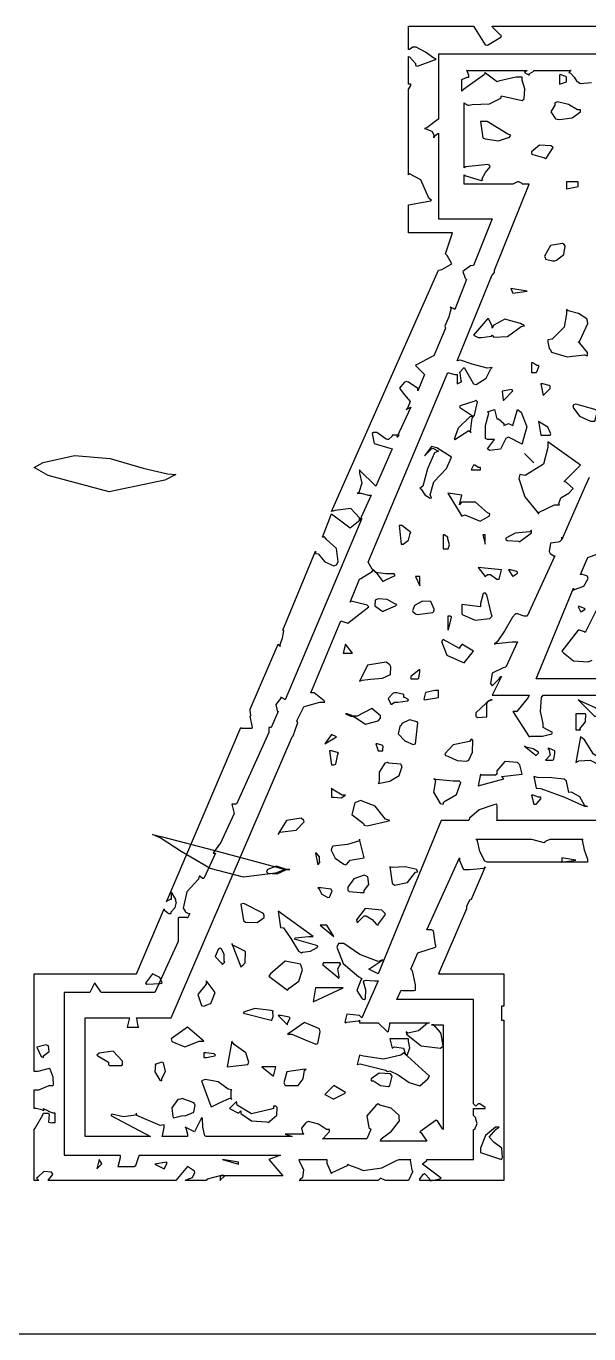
# Model space of a CAD drawing. Extents: x 103 to 248, y 22 to 332.
# Drawn here: x 180.89 to 189.43, y 201.79 to 221.65 of the extents above; entities that cross this region are included whole.
import ezdxf

# ---------------------------------------------------------------- set-up
doc = ezdxf.new("R2010")
doc.units = 0
doc.header["$MEASUREMENT"] = 0

msp = doc.modelspace()

# ---------------------------------------------------------------- linework, layer by layer
at = {"color": 7}
for points in [[(190.041, 221.228), (187.149, 221.228), (187.149, 220.24), (187.139, 220.231), (186.971, 220.107), (186.936, 220.097), (186.954, 220.089), (187.047, 220.055), (187.084, 219.978), (187.078, 219.957), (187.078, 219.975), (187.139, 220.019), (187.149, 220.027), (187.149, 218.722), (187.96, 218.722), (187.678, 218.017), (187.635, 218.01), (187.518, 217.924), (187.554, 217.822), (187.572, 217.804), (187.395, 217.347), (187.386, 217.357), (187.325, 217.381), (187.325, 217.381), (187.34, 217.366), (187.302, 217.237), (187.245, 217.092), (187.255, 217.065), (187.078, 216.642), (187.051, 216.633), (186.812, 216.509), (186.796, 216.499), (186.804, 216.491), (186.927, 216.368), (186.936, 216.359), (186.832, 216.112), (186.832, 216.148), (186.69, 216.245), (186.655, 216.253), (186.625, 216.24), (186.555, 216.152), (186.628, 216.056), (186.715, 215.951), (186.679, 215.848), (186.655, 215.83), (186.726, 215.864), (186.513, 215.407), (186.549, 215.441), (186.443, 215.441), (186.443, 215.424), (186.389, 215.371), (186.373, 215.371), (186.355, 215.38), (186.209, 215.477), (186.16, 215.477), (186.142, 215.466), (186.169, 215.314), (186.407, 215.24), (186.443, 215.23), (186.196, 214.665), (186.178, 214.683), (185.966, 214.886), (185.95, 214.912), (185.95, 214.862), (185.984, 214.709), (185.939, 214.566), (185.914, 214.559), (185.966, 214.559), (186.086, 214.525), (186.126, 214.525), (185.95, 214.136), (185.95, 214.184), (185.816, 214.326), (185.578, 214.295), (185.525, 214.277), (187.149, 217.946), (187.149, 217.946), (187.2, 217.953), (187.347, 218.043), (187.281, 218.167), (187.255, 218.193), (187.361, 218.51), (186.69, 218.51), (186.69, 218.935), (186.724, 218.944), (187.024, 218.996), (187.042, 219.005), (186.998, 219.04), (186.878, 219.318), (186.708, 219.408), (186.69, 219.392), (186.69, 220.698), (186.698, 220.698), (186.726, 220.752), (186.726, 220.769), (186.726, 220.769), (186.698, 220.769), (186.69, 220.769), (186.69, 221.192), (186.706, 221.184), (186.796, 221.084), (186.796, 221.051), (186.83, 221.043), (187.087, 221.139), (187.113, 221.156), (187.077, 221.166), (186.949, 221.258), (186.807, 221.332), (186.76, 221.332), (186.76, 221.332), (186.706, 221.298), (186.69, 221.298), (186.69, 221.651), (187.678, 221.651), (187.854, 221.368), (187.889, 221.36), (188.091, 221.482), (188.101, 221.508), (188.083, 221.518), (187.968, 221.634), (187.96, 221.651), (190.183, 221.651)], [(189.688, 209.586), (188.031, 209.586), (188.039, 209.604), (188.039, 209.806), (188.031, 209.833), (187.986, 209.824), (187.765, 209.749), (187.616, 209.622), (187.608, 209.586), (187.185, 209.586), (186.231, 207.257), (186.09, 207.327), (186.303, 207.469), (186.232, 207.443), (185.952, 207.553), (185.711, 207.716), (185.631, 207.716), (185.604, 207.663), (185.702, 207.413), (185.94, 207.214), (185.984, 207.187), (185.966, 207.161), (185.908, 207.002), (185.987, 206.875), (186.02, 206.868), (186.041, 206.883), (186.046, 207.01), (186.01, 207.134), (186.02, 207.151), (186.037, 207.161), (186.181, 207.151), (186.231, 207.151), (185.984, 206.587), (185.948, 206.623), (185.756, 206.645), (185.725, 206.525), (185.738, 206.515), (185.754, 206.525), (185.932, 206.543), (185.95, 206.551), (185.95, 206.515), (186.231, 206.515), (186.373, 206.375), (186.389, 206.385), (186.407, 206.484), (186.407, 206.515), (187.008, 206.515), (186.98, 206.507), (186.844, 206.393), (186.683, 206.354), (186.655, 206.375), (186.664, 206.34), (186.883, 206.164), (187.175, 206.128), (187.219, 206.163), (187.185, 206.339), (187.175, 206.367), (187.076, 206.481), (187.042, 206.481), (187.219, 206.481), (187.219, 204.894), (187.209, 204.903), (187.131, 205.026), (187.113, 205.034), (186.866, 204.858), (186.883, 204.841), (186.972, 204.717), (186.972, 204.717), (186.267, 204.717), (186.275, 204.753), (186.434, 204.868), (186.556, 205.026), (186.549, 205.07), (186.549, 205.107), (186.429, 205.216), (186.257, 205.264), (186.231, 205.281), (186.195, 205.255), (186.059, 205.102), (186.09, 204.923), (186.126, 204.894), (186.116, 204.885), (186.063, 204.761), (186.054, 204.752), (185.385, 204.752), (185.401, 204.761), (185.491, 204.861), (185.491, 204.894), (185.45, 204.894), (185.327, 204.973), (185.175, 205.015), (185.138, 205), (185.128, 204.991), (185.067, 204.912), (185.087, 204.829), (185.102, 204.823), (184.82, 204.823), (184.926, 204.788), (183.621, 204.788), (183.6, 204.795), (183.571, 204.929), (183.566, 205.066), (183.551, 205.07), (183.444, 204.858), (183.304, 204.928), (183.312, 204.92), (183.338, 204.821), (183.338, 204.788), (182.951, 204.788), (182.959, 204.797), (182.985, 204.923), (182.985, 204.964), (182.923, 204.956), (182.571, 205.106), (182.563, 205.14), (182.55, 205.111), (182.368, 205.084), (182.188, 205.125), (182.174, 205.104), (182.775, 204.788), (181.787, 204.788), (181.787, 206.587), (182.456, 206.587), (182.422, 206.445), (182.598, 206.445), (182.589, 206.455), (182.571, 206.579), (182.563, 206.587), (183.092, 206.587), (184.926, 210.855), (184.942, 210.873), (185.014, 211.075), (184.996, 211.102), (185.102, 211.314), (185.128, 211.323), (185.348, 211.384), (185.421, 211.384), (185.411, 211.402), (185.258, 211.526), (185.208, 211.526), (185.667, 212.619), (185.773, 212.585), (186.09, 212.831), (186.063, 212.859), (185.824, 212.919), (185.808, 212.901), (185.95, 213.254), (185.966, 213.264), (186.142, 213.368), (186.16, 213.395), (186.16, 213.386), (186.187, 213.36), (186.196, 213.36), (186.303, 213.218), (186.349, 213.239), (186.489, 213.305), (186.473, 213.33), (186.347, 213.334), (186.231, 213.347), (186.196, 213.36), (186.16, 213.395), (186.142, 213.404), (186.081, 213.512), (186.09, 213.537), (187.289, 216.393), (187.297, 216.385), (187.397, 216.359), (187.431, 216.359), (187.431, 216.217), (187.501, 216.253), (187.492, 216.262), (187.474, 216.385), (187.465, 216.393), (187.537, 216.465), (187.678, 216.217), (187.72, 216.21), (187.872, 216.303), (187.942, 216.447), (187.96, 216.465), (187.886, 216.458), (187.656, 216.517), (187.483, 216.578), (187.431, 216.57), (187.96, 217.876), (187.968, 217.876), (187.995, 217.91), (187.995, 217.91), (187.995, 217.946), (188.524, 219.251), (188.419, 219.251), (188.419, 219.261), (188.365, 219.287), (188.347, 219.287), (188.277, 219.251), (187.537, 219.251), (187.537, 219.392), (187.563, 219.376), (187.792, 219.305), (187.818, 219.322), (187.809, 219.335), (187.858, 219.428), (187.93, 219.516), (187.924, 219.534), (187.897, 219.552), (187.563, 219.516), (187.537, 219.498), (187.537, 220.486), (187.545, 220.478), (187.591, 220.45), (187.608, 220.45), (187.66, 220.46), (187.92, 220.47), (188.093, 220.555), (188.101, 220.592), (188.419, 220.522), (188.445, 220.548), (188.458, 220.698), (188.419, 220.831), (188.419, 220.875), (188.321, 220.875), (188.057, 220.813), (188.031, 220.803), (188.021, 220.813), (187.862, 220.937), (187.854, 220.945), (187.845, 220.919), (187.527, 220.69), (187.501, 220.663), (187.501, 220.839), (187.51, 220.848), (187.583, 220.875), (187.608, 220.875), (187.608, 220.901), (187.58, 220.971), (187.572, 220.979), (188.49, 220.979), (188.49, 220.979), (188.454, 220.945), (188.454, 220.945), (188.524, 220.909), (188.524, 220.927), (188.596, 220.967), (188.596, 220.979), (189.159, 220.979), (189.15, 220.979), (189.125, 220.945), (189.125, 220.945), (189.148, 220.939), (189.207, 220.875), (189.246, 220.81), (189.265, 220.803), (189.297, 220.778), (189.468, 220.796)], [(189.432, 214.798), (189.371, 214.665), (189.371, 214.665), (189.019, 213.854), (189.019, 213.854), (189.019, 213.89), (189.019, 213.89), (189.019, 213.89), (189.019, 213.863), (189.019, 213.854), (188.983, 213.819), (188.965, 213.811), (188.847, 213.797), (188.827, 213.673), (188.842, 213.643), (188.842, 213.643), (188.895, 213.607), (188.913, 213.607), (188.49, 212.689), (188.445, 212.689), (188.346, 212.725), (188.313, 212.725), (188.269, 212.673), (188.153, 212.47), (188.039, 212.302), (187.995, 212.266), (188.021, 212.276), (188.265, 212.302), (188.347, 212.302), (188.171, 211.913), (188.127, 211.905), (187.959, 211.826), (187.938, 211.667), (187.96, 211.631), (188.067, 211.737), (188.067, 211.737), (188.091, 211.773), (188.101, 211.773), (187.96, 211.49), (188.524, 211.49), (188.506, 211.456), (188.334, 211.244), (188.277, 211.244), (188.524, 210.855), (188.55, 210.865), (188.727, 210.865), (188.868, 210.9), (188.877, 210.925), (188.736, 210.997), (188.736, 211.059), (188.696, 211.244), (188.709, 211.456), (188.736, 211.49), (190.007, 211.49)], [(190.007, 211.737), (188.63, 211.737), (189.195, 213.114), (189.195, 213.078), (189.212, 213.096), (189.353, 213.145), (189.416, 213.264), (189.406, 213.29), (189.396, 213.3), (189.325, 213.324), (189.301, 213.324), (189.406, 213.571), (189.414, 213.581), (189.564, 213.634)], [(189.548, 212.795), (189.371, 212.442), (189.362, 212.452), (189.289, 212.478), (189.265, 212.478), (189.019, 212.16), (189.045, 212.134), (189.194, 212.011), (189.417, 211.995), (189.478, 212.019)]]:
    msp.add_lwpolyline(points, dxfattribs=at)
for points in [[(188.983, 220.909), (188.983, 220.769), (189.089, 220.803), (189.089, 220.875), (189.079, 220.884), (188.991, 220.919), (188.983, 220.909)], [(188.913, 220.486), (188.913, 220.453), (188.85, 220.35), (188.92, 220.245), (188.948, 220.24), (188.983, 220.231), (189.177, 220.258), (189.301, 220.35), (189.301, 220.38), (189.256, 220.38), (189.119, 220.46), (188.954, 220.503), (188.913, 220.486)], [(188.243, 219.993), (188.199, 220.011), (187.887, 220.204), (187.784, 220.204), (187.818, 219.957), (187.853, 219.94), (188.057, 219.909), (188.225, 219.966), (188.243, 219.993)], [(188.56, 219.71), (188.576, 219.702), (188.754, 219.65), (188.772, 219.64), (188.788, 219.65), (188.886, 219.807), (188.877, 219.817), (188.85, 219.834), (188.678, 219.843), (188.56, 219.744), (188.56, 219.71)], [(189.089, 219.181), (189.265, 219.215), (189.265, 219.287), (189.089, 219.287), (189.089, 219.181)], [(188.772, 218.123), (188.772, 218.114), (188.877, 218.087), (188.913, 218.087), (188.939, 218.097), (189.049, 218.185), (189.069, 218.309), (189.053, 218.333), (189.027, 218.351), (188.847, 218.321), (188.757, 218.158), (188.772, 218.123)], [(188.49, 217.628), (188.243, 217.664), (188.277, 217.594), (188.49, 217.628)], [(188.806, 216.888), (188.806, 216.854), (188.824, 216.756), (188.842, 216.746), (188.863, 216.699), (189.097, 216.628), (189.362, 216.659), (189.406, 216.642), (189.406, 216.695), (189.291, 216.836), (189.265, 216.852), (189.291, 216.87), (189.414, 217.136), (189.406, 217.171), (189.398, 217.205), (189.273, 217.285), (189.115, 217.329), (189.089, 217.347), (189.089, 217.281), (189.053, 217.078), (188.873, 216.896), (188.806, 216.888)], [(187.96, 217.065), (187.96, 217.1), (187.906, 217.205), (187.89, 217.205), (187.678, 216.958), (187.748, 216.922), (187.801, 216.922), (187.95, 216.942), (187.96, 216.958), (187.986, 216.927), (188.193, 216.936), (188.4, 217.091), (188.454, 217.099), (188.391, 217.135), (188.153, 217.202), (187.986, 217.109), (187.96, 217.065)], [(188.666, 216.499), (188.638, 216.499), (188.579, 216.535), (188.56, 216.535), (188.56, 216.393), (188.63, 216.393), (188.638, 216.403), (188.674, 216.491), (188.666, 216.499)], [(188.137, 215.97), (188.277, 216.112), (188.262, 216.131), (188.113, 216.108), (188.13, 215.97), (188.137, 215.97)], [(188.842, 216.183), (188.824, 216.192), (188.73, 216.217), (188.7, 216.217), (188.736, 216.04), (188.736, 216.04), (188.842, 216.148), (188.842, 216.183)], [(187.678, 215.724), (187.678, 215.724), (187.678, 215.724), (187.678, 215.724), (187.624, 215.715), (187.444, 215.547), (187.386, 215.38), (187.395, 215.371), (187.608, 215.511), (187.642, 215.477), (187.632, 215.495), (187.66, 215.698), (187.678, 215.724), (187.678, 215.724), (187.678, 215.724), (187.678, 215.724), (187.694, 215.742), (187.74, 215.944), (187.714, 215.97), (187.696, 215.954), (187.474, 215.882), (187.465, 215.864), (187.678, 215.724)], [(189.548, 215.794), (189.538, 215.821), (189.229, 215.91), (189.195, 215.9), (189.185, 215.865), (189.287, 215.725), (189.455, 215.653), (189.512, 215.653), (189.52, 215.653), (189.556, 215.777), (189.548, 215.794)], [(187.89, 215.23), (187.995, 215.371), (187.89, 215.371), (187.861, 215.39), (187.862, 215.583), (187.912, 215.772), (187.89, 215.794), (187.995, 215.83), (188.031, 215.688), (188.057, 215.688), (188.137, 215.617), (188.137, 215.617), (188.137, 215.583), (188.207, 215.617), (188.277, 215.583), (188.347, 215.83), (188.4, 215.786), (188.488, 215.565), (188.427, 215.354), (188.419, 215.301), (188.207, 215.407), (188.171, 215.389), (188.087, 215.226), (187.923, 215.207), (187.89, 215.23)], [(188.666, 215.653), (188.7, 215.441), (188.842, 215.441), (188.853, 215.458), (188.806, 215.561), (188.682, 215.637), (188.666, 215.653)], [(188.806, 215.335), (188.806, 215.251), (188.74, 214.996), (188.462, 214.828), (188.383, 214.842), (188.365, 214.781), (188.458, 214.503), (188.638, 214.278), (188.666, 214.242), (188.674, 214.27), (188.905, 214.383), (188.983, 214.383), (188.972, 214.401), (189.004, 214.487), (189.123, 214.559), (189.191, 214.631), (189.09, 214.719), (189.053, 214.735), (189.301, 214.982), (188.806, 215.335)], [(187.149, 215.194), (187.088, 215.17), (186.98, 214.926), (186.91, 214.665), (186.866, 214.629), (186.883, 214.621), (186.94, 214.533), (187.023, 214.483), (187.042, 214.489), (187.019, 214.534), (187.077, 214.73), (187.267, 214.931), (187.344, 215.105), (187.123, 215.244), (187.042, 215.265), (186.936, 215.124), (187.042, 215.23), (187.059, 215.24), (187.149, 215.194), (187.149, 215.194)], [(188.454, 215.158), (188.596, 215.018), (188.56, 215.054), (188.454, 215.158)], [(187.678, 214.982), (187.642, 214.912), (187.784, 214.912), (187.784, 214.948), (187.756, 214.948), (187.697, 214.982), (187.678, 214.982)], [(187.289, 214.559), (187.501, 214.206), (187.548, 214.231), (187.778, 214.132), (187.922, 214.212), (187.924, 214.242), (187.889, 214.26), (187.708, 214.419), (187.494, 214.419), (187.465, 214.383), (187.501, 214.525), (187.289, 214.559)], [(183.833, 204.118), (183.841, 204.127), (183.894, 204.18), (183.903, 204.188), (183.867, 204.198), (183.637, 204.136), (183.621, 204.118), (183.304, 204.118), (183.32, 204.127), (183.413, 204.162), (183.45, 204.24), (183.444, 204.258), (183.338, 204.329), (183.162, 204.118), (181.222, 204.118), (181.23, 204.127), (181.297, 204.21), (181.292, 204.222), (181.276, 204.245), (181.156, 204.254), (181.062, 204.162), (181.045, 204.152), (181.081, 204.118), (181.011, 204.118), (181.011, 204.894), (181.027, 204.912), (181.142, 205.114), (181.151, 205.14), (181.168, 205.14), (181.208, 205.14), (181.222, 205.14), (181.238, 205.124), (181.23, 205.004), (181.282, 204.993), (181.292, 205), (181.328, 205), (181.328, 205.14), (181.3, 205.14), (181.23, 205.168), (181.222, 205.176), (181.222, 205.176), (181.16, 205.202), (181.151, 205.21), (181.151, 205.21), (181.151, 205.176), (181.151, 205.176), (181.142, 205.186), (181.042, 205.21), (181.011, 205.21), (181.011, 205.493), (181.081, 205.493), (181.238, 205.563), (181.292, 205.563), (181.305, 205.569), (181.302, 205.687), (181.252, 205.807), (181.258, 205.81), (181.24, 205.82), (181.067, 205.776), (181.011, 205.776), (181.011, 207.257), (182.563, 207.257), (182.985, 208.245), (182.985, 208.229), (183.038, 208.184), (183.056, 208.175), (183.092, 208.175), (183.092, 208.197), (183.152, 208.263), (183.169, 208.348), (183.162, 208.351), (183.162, 208.387), (183.108, 208.484), (183.092, 208.492), (183.092, 208.385), (183.074, 208.385), (183.021, 208.361), (183.021, 208.351), (184.15, 210.997), (184.158, 210.989), (184.308, 210.989), (184.326, 210.997), (184.29, 211.173), (184.299, 211.183), (184.29, 211.255), (184.29, 211.278), (184.715, 212.266), (184.715, 212.258), (184.74, 212.232), (184.749, 212.232), (184.74, 212.249), (184.78, 212.356), (184.799, 212.465), (184.785, 212.478), (185.279, 213.677), (185.279, 213.677), (185.279, 213.643), (185.279, 213.643), (185.319, 213.634), (185.423, 213.515), (185.561, 213.455), (185.597, 213.467), (185.623, 213.515), (185.6, 213.717), (185.447, 213.855), (185.421, 213.89), (185.385, 213.89), (185.525, 214.242), (185.808, 214.03), (185.984, 214.172), (184.82, 211.42), (184.81, 211.43), (184.765, 211.454), (184.749, 211.454), (184.756, 211.442), (184.679, 211.35), (184.699, 211.25), (184.715, 211.244), (184.609, 210.997), (184.573, 210.997), (184.573, 210.925), (184.08, 209.833), (184.08, 209.833), (184.026, 209.833), (184.01, 209.833), (184.044, 209.69), (183.833, 209.233), (183.823, 209.225), (183.735, 209.101), (183.727, 209.091), (183.727, 209.091), (183.761, 209.091), (183.761, 209.091), (183.585, 208.704), (183.567, 208.704), (183.527, 208.738), (183.515, 208.738), (183.505, 208.694), (183.33, 208.501), (183.271, 208.255), (183.304, 208.209), (183.304, 208.201), (183.356, 208.175), (183.374, 208.175), (183.338, 208.103), (183.329, 208.113), (183.214, 208.113), (183.198, 208.103), (183.198, 207.75), (182.845, 206.974), (182.033, 206.974), (182.024, 206.984), (181.936, 207.108), (181.927, 207.117), (181.857, 206.974), (181.468, 206.974), (181.468, 204.505), (182.316, 204.505), (182.316, 204.461), (182.288, 204.347), (182.28, 204.329), (182.527, 204.329), (182.553, 204.347), (182.607, 204.497), (182.598, 204.505), (184.749, 204.505), (184.573, 204.435), (184.785, 204.188), (183.833, 204.188), (183.833, 204.118)], [(186.726, 213.96), (186.716, 213.969), (186.591, 214.066), (186.549, 214.066), (186.583, 213.783), (186.611, 213.783), (186.694, 213.845), (186.716, 213.943), (186.726, 213.96)], [(187.289, 213.89), (187.289, 213.89), (187.235, 213.924), (187.219, 213.924), (187.219, 213.713), (187.289, 213.713), (187.295, 213.713), (187.315, 213.775), (187.289, 213.862), (187.289, 213.89)], [(187.854, 213.783), (187.854, 213.924), (187.818, 213.924), (187.854, 213.783)], [(188.56, 213.996), (188.532, 213.969), (188.312, 213.952), (188.167, 213.872), (188.171, 213.854), (188.189, 213.837), (188.365, 213.829), (188.383, 213.819), (188.4, 213.837), (188.56, 213.957), (188.56, 213.996)], [(188.101, 213.395), (187.748, 213.431), (187.854, 213.29), (187.89, 213.324), (187.934, 213.324), (188.033, 213.254), (188.067, 213.254), (188.101, 213.395)], [(188.277, 213.29), (188.286, 213.3), (188.347, 213.345), (188.347, 213.36), (188.338, 213.37), (188.239, 213.395), (188.207, 213.395), (188.277, 213.29)], [(186.866, 213.29), (186.796, 213.29), (186.866, 213.148), (186.866, 213.29)], [(186.513, 212.865), (186.486, 212.875), (186.367, 212.941), (186.231, 212.955), (186.196, 212.937), (186.187, 212.935), (186.183, 212.849), (186.285, 212.771), (186.303, 212.761), (186.319, 212.771), (186.495, 212.849), (186.513, 212.865)], [(187.784, 212.831), (187.501, 212.865), (187.501, 212.725), (187.518, 212.708), (187.704, 212.629), (187.924, 212.655), (187.96, 212.689), (187.95, 212.717), (187.88, 213.016), (187.854, 213.042), (187.827, 213.034), (187.784, 212.882), (187.784, 212.831)], [(186.76, 212.761), (186.796, 212.725), (186.822, 212.717), (187.06, 212.743), (187.078, 212.761), (187.081, 212.797), (187.033, 212.91), (186.905, 212.919), (186.785, 212.85), (186.752, 212.773), (186.76, 212.761)], [(189.301, 212.761), (189.317, 212.761), (189.371, 212.795), (189.371, 212.795), (189.362, 212.805), (189.273, 212.841), (189.265, 212.831), (189.301, 212.761)], [(187.289, 212.478), (187.297, 212.488), (187.342, 212.673), (187.325, 212.689), (187.289, 212.689), (187.289, 212.478)], [(187.537, 211.983), (187.678, 212.16), (187.501, 212.266), (187.504, 212.263), (187.465, 212.214), (187.465, 212.196), (187.219, 212.336), (187.194, 212.307), (187.271, 212.095), (187.51, 211.993), (187.537, 211.983)], [(185.844, 212.126), (185.738, 212.266), (185.702, 212.126), (185.844, 212.126)], [(186.407, 211.949), (186.355, 211.989), (186.072, 211.945), (185.958, 211.72), (185.95, 211.703), (185.95, 211.703), (185.95, 211.703), (185.95, 211.703), (185.987, 211.718), (186.115, 211.732), (186.297, 211.747), (186.42, 211.802), (186.422, 211.919), (186.407, 211.949)], [(186.726, 211.737), (186.832, 211.737), (186.848, 211.747), (186.866, 211.846), (186.866, 211.879), (186.848, 211.871), (186.726, 211.771), (186.726, 211.737)], [(187.149, 211.56), (187.097, 211.56), (186.949, 211.53), (186.925, 211.428), (186.936, 211.42), (187.149, 211.454), (187.149, 211.56)], [(186.619, 211.49), (186.619, 211.5), (186.513, 211.526), (186.479, 211.526), (186.461, 211.518), (186.381, 211.438), (186.422, 211.355), (186.443, 211.35), (186.443, 211.359), (186.479, 211.384), (186.479, 211.384), (186.531, 211.384), (186.68, 211.404), (186.69, 211.42), (186.68, 211.43), (186.635, 211.454), (186.619, 211.454), (186.619, 211.49)], [(187.714, 211.173), (187.738, 211.151), (187.88, 211.16), (187.88, 211.358), (187.89, 211.384), (187.898, 211.394), (187.944, 211.42), (187.96, 211.42), (187.942, 211.42), (187.89, 211.394), (187.89, 211.384), (187.872, 211.368), (187.714, 211.223), (187.714, 211.173)], [(189.548, 211.278), (189.53, 211.296), (189.291, 211.404), (189.265, 211.42), (189.512, 211.173), (189.591, 211.173), (189.821, 211.252), (189.83, 211.278), (189.844, 211.286), (189.846, 211.412), (189.83, 211.42), (189.803, 211.412), (189.564, 211.306), (189.548, 211.278)], [(185.738, 211.208), (185.746, 211.2), (185.819, 211.173), (185.844, 211.173), (185.878, 211.156), (186.041, 211.049), (186.232, 211.098), (186.267, 211.138), (186.267, 211.176), (186.133, 211.288), (185.915, 211.173), (185.844, 211.173), (185.834, 211.183), (185.761, 211.208), (185.738, 211.208)], [(189.371, 211.208), (189.229, 211.208), (189.229, 210.961), (189.301, 210.961), (189.291, 210.979), (189.376, 211.085), (189.384, 211.202), (189.371, 211.208)], [(186.583, 211.031), (186.56, 211.013), (186.537, 210.903), (186.636, 210.798), (186.761, 210.739), (186.796, 210.749), (186.796, 210.749), (186.832, 211.067), (186.822, 211.085), (186.708, 211.116), (186.592, 211.059), (186.583, 211.031)], [(185.597, 210.855), (185.525, 210.891), (185.421, 210.749), (185.597, 210.855)], [(186.231, 210.644), (186.303, 210.644), (186.303, 210.662), (186.308, 210.709), (186.303, 210.715), (186.303, 210.724), (186.223, 210.749), (186.196, 210.749), (186.231, 210.644)], [(187.255, 210.572), (187.289, 210.564), (187.43, 210.498), (187.572, 210.486), (187.608, 210.502), (187.608, 210.502), (187.664, 210.622), (187.667, 210.807), (187.642, 210.821), (187.616, 210.786), (187.369, 210.736), (187.244, 210.597), (187.255, 210.572)], [(189.229, 210.468), (189.276, 210.491), (189.447, 210.502), (189.596, 210.424), (189.71, 210.359), (189.811, 210.406), (189.83, 210.432), (189.743, 210.44), (189.498, 210.592), (189.362, 210.811), (189.301, 210.855), (189.229, 210.468)], [(185.631, 210.608), (185.613, 210.618), (185.521, 210.644), (185.491, 210.644), (185.525, 210.432), (185.561, 210.432), (185.587, 210.441), (185.622, 210.592), (185.631, 210.608)], [(188.63, 210.572), (188.666, 210.608), (188.666, 210.626), (188.586, 210.676), (188.47, 210.698), (188.454, 210.715), (188.63, 210.572)], [(188.772, 210.502), (188.877, 210.502), (188.895, 210.512), (188.913, 210.611), (188.913, 210.644), (188.913, 210.644), (188.832, 210.679), (188.806, 210.679), (188.823, 210.668), (188.841, 210.578), (188.78, 210.512), (188.772, 210.502)], [(186.583, 210.432), (186.574, 210.441), (186.389, 210.459), (186.373, 210.468), (186.334, 210.455), (186.249, 210.322), (186.249, 210.177), (186.231, 210.149), (186.407, 210.185), (186.425, 210.195), (186.549, 210.269), (186.598, 210.404), (186.583, 210.432)], [(187.784, 210.292), (187.748, 210.115), (188.137, 210.22), (188.101, 210.256), (188.419, 210.292), (188.383, 210.432), (188.347, 210.468), (188.153, 210.482), (188.031, 210.34), (188.031, 210.292), (188.013, 210.274), (187.801, 210.274), (187.784, 210.292)], [(187.078, 210.22), (187.102, 210.196), (187.069, 210.014), (187.173, 209.844), (187.219, 209.833), (187.227, 209.868), (187.421, 209.983), (187.485, 210.162), (187.465, 210.185), (187.368, 210.185), (187.105, 210.211), (187.078, 210.22)], [(189.125, 210.009), (189.089, 210.185), (189.053, 210.213), (188.868, 210.235), (188.648, 210.239), (188.596, 210.256), (188.63, 210.079), (188.7, 210.071), (189.057, 209.939), (189.362, 209.806), (189.406, 209.797), (189.369, 209.809), (189.291, 209.943), (189.163, 210.014), (189.125, 210.009)], [(185.525, 210.079), (185.525, 209.939), (185.561, 209.939), (185.672, 209.93), (185.738, 209.972), (185.738, 209.973), (185.684, 209.973), (185.534, 210.063), (185.525, 210.079)], [(188.7, 209.939), (188.664, 209.939), (188.586, 209.973), (188.56, 209.973), (188.596, 209.833), (188.63, 209.833), (188.638, 209.842), (188.7, 209.915), (188.7, 209.939)], [(185.914, 209.867), (185.879, 209.852), (185.834, 209.678), (186.01, 209.542), (186.02, 209.514), (186.064, 209.506), (186.371, 209.578), (186.407, 209.586), (186.345, 209.604), (186.187, 209.806), (185.965, 209.89), (185.914, 209.867)], [(184.715, 209.374), (184.741, 209.41), (184.986, 209.44), (185.111, 209.567), (185.102, 209.586), (185.064, 209.619), (184.842, 209.586), (184.723, 209.401), (184.715, 209.374)], [(185.525, 209.161), (185.516, 209.135), (185.578, 209.013), (185.71, 208.925), (185.738, 208.915), (185.754, 208.925), (185.808, 208.985), (185.808, 208.985), (186.02, 209.021), (185.95, 209.303), (185.946, 209.277), (185.764, 209.22), (185.542, 209.197), (185.525, 209.161)], [(189.019, 208.951), (189.229, 208.985), (189.019, 209.021), (189.019, 208.951), (187.89, 208.951), (187.85, 208.967), (187.774, 209.115), (187.74, 209.277), (187.714, 209.303), (188.56, 209.303), (188.576, 209.295), (188.744, 209.251), (188.772, 209.267), (188.78, 209.277), (188.842, 209.303), (188.842, 209.303), (189.335, 209.303), (189.326, 209.287), (189.358, 209.141), (189.406, 208.999), (189.406, 208.951), (189.019, 208.951)], [(185.315, 208.915), (185.349, 208.951), (185.339, 208.96), (185.341, 209.035), (185.294, 209.091), (185.279, 209.091), (185.315, 208.915)], [(187.642, 208.385), (187.616, 208.377), (187.572, 208.278), (187.572, 208.245), (187.149, 207.257), (188.137, 207.257), (188.137, 206.764), (188.137, 206.764), (188.101, 206.764), (188.101, 206.764), (188.101, 206.551), (188.137, 206.551), (188.137, 204.118), (186.866, 204.118), (186.866, 204.144), (186.919, 204.214), (186.936, 204.222), (186.945, 204.214), (187.008, 204.143), (187.008, 204.118), (187.052, 204.118), (187.167, 204.144), (187.185, 204.152), (186.902, 204.365), (186.91, 204.374), (186.972, 204.42), (186.972, 204.435), (187.678, 204.435), (187.678, 204.894), (187.696, 204.9), (187.734, 204.982), (187.714, 205.048), (187.714, 205.07), (187.678, 205.104), (187.678, 205.21), (187.722, 205.21), (187.821, 205.21), (187.854, 205.21), (187.854, 205.228), (187.774, 205.281), (187.748, 205.281), (187.714, 205.246), (187.678, 205.281), (187.678, 206.868), (186.513, 206.868), (186.583, 207.01), (186.601, 207.002), (186.778, 207.002), (186.796, 207.01), (186.796, 207.09), (186.752, 207.301), (186.726, 207.327), (186.832, 207.574), (186.866, 207.584), (187.103, 207.663), (187.113, 207.68), (187.103, 207.698), (187.069, 207.91), (187.042, 207.927), (187.024, 207.927), (186.985, 207.927), (186.972, 207.927), (187.465, 209.021), (187.465, 208.977), (187.519, 208.854), (187.537, 208.844), (187.616, 208.844), (187.836, 208.862), (187.854, 208.88), (187.642, 208.385)], [(184.539, 208.808), (184.556, 208.784), (184.7, 208.774), (184.843, 208.844), (184.892, 208.844), (184.84, 208.844), (184.687, 208.893), (184.55, 208.84), (184.539, 208.808)], [(185.773, 208.528), (185.79, 208.51), (185.962, 208.492), (186.02, 208.492), (186.02, 208.523), (186.09, 208.616), (186.074, 208.73), (186.054, 208.738), (186.019, 208.756), (185.86, 208.7), (185.773, 208.572), (185.773, 208.528)], [(186.407, 208.88), (186.443, 208.632), (186.48, 208.606), (186.676, 208.642), (186.796, 208.8), (186.832, 208.808), (186.814, 208.843), (186.646, 208.884), (186.442, 208.872), (186.407, 208.88)], [(185.525, 208.528), (185.516, 208.545), (185.364, 208.562), (185.315, 208.562), (185.331, 208.554), (185.375, 208.466), (185.466, 208.416), (185.491, 208.421), (185.499, 208.431), (185.534, 208.519), (185.525, 208.528)], [(184.15, 208.315), (184.186, 208.069), (184.22, 208.043), (184.397, 208.038), (184.503, 208.114), (184.503, 208.139), (184.493, 208.175), (184.194, 208.325), (184.15, 208.315)], [(185.315, 207.68), (184.962, 207.786), (184.97, 207.804), (185.175, 207.822), (185.244, 207.822), (184.715, 208.209), (184.749, 207.963), (184.793, 207.954), (184.908, 207.796), (185.024, 207.602), (185.068, 207.574), (185.084, 207.584), (185.203, 207.602), (185.305, 207.655), (185.315, 207.68)], [(185.914, 208.033), (186.02, 208.139), (186.049, 208.139), (186.139, 208.082), (186.205, 208.008), (186.231, 207.998), (186.239, 208.016), (186.345, 208.157), (186.337, 208.175), (186.289, 208.223), (186.032, 208.249), (185.904, 208.077), (185.914, 208.033)], [(185.349, 207.998), (185.561, 207.822), (185.455, 207.998), (185.349, 207.998)], [(183.833, 207.646), (183.805, 207.629), (183.757, 207.522), (183.849, 207.425), (183.867, 207.397), (183.903, 207.433), (183.894, 207.451), (183.894, 207.553), (183.852, 207.639), (183.833, 207.646)], [(184.01, 207.716), (184.15, 207.363), (184.186, 207.397), (184.215, 207.422), (184.216, 207.597), (184.026, 207.69), (184.01, 207.716)], [(184.856, 207.01), (184.882, 207.038), (185.028, 207.148), (185.082, 207.319), (185.068, 207.363), (185.053, 207.403), (184.82, 207.451), (184.599, 207.257), (184.573, 207.221), (184.856, 207.01)], [(185.667, 207.397), (185.649, 207.425), (185.401, 207.425), (185.385, 207.397), (185.411, 207.381), (185.622, 207.205), (185.631, 207.187), (185.64, 207.214), (185.622, 207.333), (185.655, 207.397), (185.667, 207.397)], [(182.951, 207.117), (182.955, 207.12), (182.92, 207.201), (182.809, 207.257), (182.809, 207.257), (182.703, 207.117), (182.721, 207.099), (182.923, 207.108), (182.951, 207.117)], [(183.657, 206.798), (183.691, 206.808), (183.757, 206.974), (183.637, 207.134), (183.621, 207.151), (183.621, 207.1), (183.497, 206.944), (183.551, 206.776), (183.585, 206.764), (183.657, 206.798)], [(185.702, 207.045), (185.279, 207.045), (185.244, 206.834), (185.702, 207.045)], [(184.609, 206.551), (184.616, 206.551), (184.639, 206.609), (184.634, 206.684), (184.643, 206.692), (184.608, 206.702), (184.361, 206.729), (184.186, 206.676), (184.186, 206.658), (184.609, 206.551)], [(184.892, 206.587), (184.882, 206.597), (184.756, 206.622), (184.715, 206.622), (184.856, 206.481), (184.856, 206.509), (184.895, 206.582), (184.892, 206.587)], [(183.092, 206.269), (183.101, 206.229), (183.298, 206.146), (183.513, 206.235), (183.585, 206.235), (183.338, 206.445), (183.092, 206.269)], [(185.315, 206.199), (185.349, 206.375), (185.339, 206.421), (185.114, 206.517), (184.882, 206.357), (184.856, 206.339), (184.922, 206.339), (185.124, 206.256), (185.287, 206.19), (185.315, 206.199)], [(181.151, 205.986), (181.151, 206.01), (181.24, 206.076), (181.23, 206.162), (181.222, 206.163), (181.193, 206.181), (181.054, 206.142), (181.117, 206), (181.151, 205.986)], [(183.938, 205.846), (184.256, 205.882), (184.271, 205.913), (184.224, 206.058), (184.044, 206.182), (184.01, 206.235), (183.938, 205.846)], [(186.443, 206.128), (186.478, 206.146), (186.615, 206.13), (186.646, 206.032), (186.655, 206.022), (186.676, 206.03), (186.712, 206.134), (186.69, 206.236), (186.69, 206.269), (186.407, 206.269), (186.443, 206.128)], [(182.14, 205.882), (182.156, 205.864), (182.341, 205.864), (182.35, 205.882), (182.35, 205.933), (182.208, 206.084), (181.997, 206.05), (181.963, 206.022), (181.98, 206.014), (182.14, 205.915), (182.14, 205.882)], [(183.585, 206.058), (183.585, 205.986), (183.629, 205.986), (183.752, 206.014), (183.761, 206.022), (183.744, 206.04), (183.624, 206.058), (183.585, 206.058)], [(185.914, 205.882), (185.958, 205.891), (186.345, 205.794), (186.373, 205.776), (186.41, 205.782), (186.535, 205.724), (186.702, 205.609), (186.863, 205.558), (186.987, 205.661), (187.008, 205.705), (186.619, 206.058), (186.575, 206.024), (186.311, 205.962), (186.01, 206.006), (185.95, 206.022), (185.914, 205.882)], [(182.951, 205.916), (182.845, 205.882), (182.852, 205.88), (182.844, 205.771), (182.917, 205.643), (182.951, 205.633), (182.951, 205.669), (183.003, 205.776), (182.975, 205.905), (182.951, 205.916)], [(184.467, 205.846), (184.643, 205.705), (184.679, 205.846), (184.467, 205.846)], [(184.82, 205.563), (184.996, 205.563), (185.02, 205.563), (185.093, 205.661), (185.113, 205.794), (185.138, 205.81), (185.084, 205.802), (184.846, 205.767), (184.799, 205.599), (184.82, 205.563)], [(184.01, 205.353), (184, 205.362), (184, 205.485), (184.01, 205.493), (183.956, 205.503), (183.805, 205.617), (183.604, 205.654), (183.551, 205.633), (183.691, 205.246), (183.701, 205.237), (183.823, 205.3), (183.983, 205.37), (184.01, 205.353)], [(186.407, 205.563), (186.443, 205.705), (186.42, 205.737), (186.245, 205.75), (186.126, 205.662), (186.126, 205.633), (186.16, 205.633), (186.267, 205.559), (186.389, 205.545), (186.407, 205.563)], [(185.561, 205.353), (185.569, 205.362), (185.72, 205.441), (185.738, 205.457), (185.561, 205.563), (185.421, 205.423), (185.561, 205.353)], [(183.444, 205.281), (183.435, 205.299), (183.259, 205.362), (183.232, 205.353), (183.194, 205.346), (183.1, 205.224), (183.118, 205.088), (183.128, 205.07), (183.268, 205.104), (183.305, 205.098), (183.435, 205.154), (183.453, 205.264), (183.444, 205.281)], [(184.08, 205.317), (183.974, 205.21), (184.114, 205.14), (184.15, 205.176), (184.15, 205.137), (184.308, 205.022), (184.537, 205.009), (184.573, 205), (184.59, 205.018), (184.692, 205.11), (184.697, 205.228), (184.679, 205.246), (184.643, 205.246), (184.643, 205.21), (184.59, 205.194), (184.308, 205.132), (184.094, 205.26), (184.08, 205.317)], [(187.784, 204.541), (188.101, 204.435), (188.119, 204.469), (188.109, 204.607), (187.991, 204.695), (187.916, 204.778), (188.022, 204.9), (188.067, 204.928), (188.014, 204.928), (187.858, 204.801), (187.784, 204.607), (187.784, 204.541)], [(181.997, 204.435), (181.963, 204.294), (182.033, 204.365), (182.036, 204.369), (181.997, 204.435), (181.997, 204.435)], [(183.021, 204.399), (182.845, 204.365), (182.985, 204.294), (182.985, 204.294), (183.03, 204.383), (183.021, 204.399)], [(183.867, 204.435), (184.114, 204.365), (184.114, 204.399), (183.867, 204.435)], [(186.373, 204.118), (186.345, 204.118), (186.267, 204.152), (186.267, 204.152), (186.231, 204.118), (185.032, 204.118), (185.04, 204.118), (185.068, 204.152), (185.068, 204.152), (185.088, 204.166), (185.102, 204.281), (185.04, 204.409), (185.032, 204.435), (185.455, 204.435), (185.455, 204.383), (185.516, 204.232), (185.525, 204.222), (185.534, 204.24), (185.764, 204.348), (185.773, 204.365), (185.782, 204.356), (185.922, 204.304), (185.95, 204.294), (186.002, 204.268), (186.289, 204.312), (186.522, 204.427), (186.549, 204.435), (186.726, 204.435), (186.716, 204.427), (186.742, 204.276), (186.76, 204.258), (186.75, 204.25), (186.698, 204.127), (186.69, 204.118), (186.373, 204.118)]]:
    msp.add_lwpolyline(points, close=True, dxfattribs=at)
at = {"color": 32}
for points in [[(181.011, 214.948), (181.15, 215.021), (181.624, 215.131), (182.166, 215.082), (182.667, 214.938), (183.037, 214.849), (183.162, 214.842), (182.994, 214.753), (182.152, 214.577), (181.222, 214.825), (181.011, 214.948)], [(182.809, 209.374), (182.958, 209.339), (183.735, 209.137), (184.617, 208.898), (184.82, 208.844), (184.674, 208.785), (184.187, 208.724), (183.682, 208.858), (183.242, 209.117), (182.922, 209.321), (182.809, 209.374)]]:
    msp.add_lwpolyline(points, close=True, dxfattribs=at)
msp.add_lwpolyline([(175.084, 201.789), (216.183, 201.789), (216.173, 201.798), (216.12, 201.887), (216.112, 201.895), (216.235, 201.923), (216.799, 201.989), (217.293, 201.861), (217.381, 201.789), (228.6, 201.789)], dxfattribs=at)

doc.saveas('drawing.dxf')
